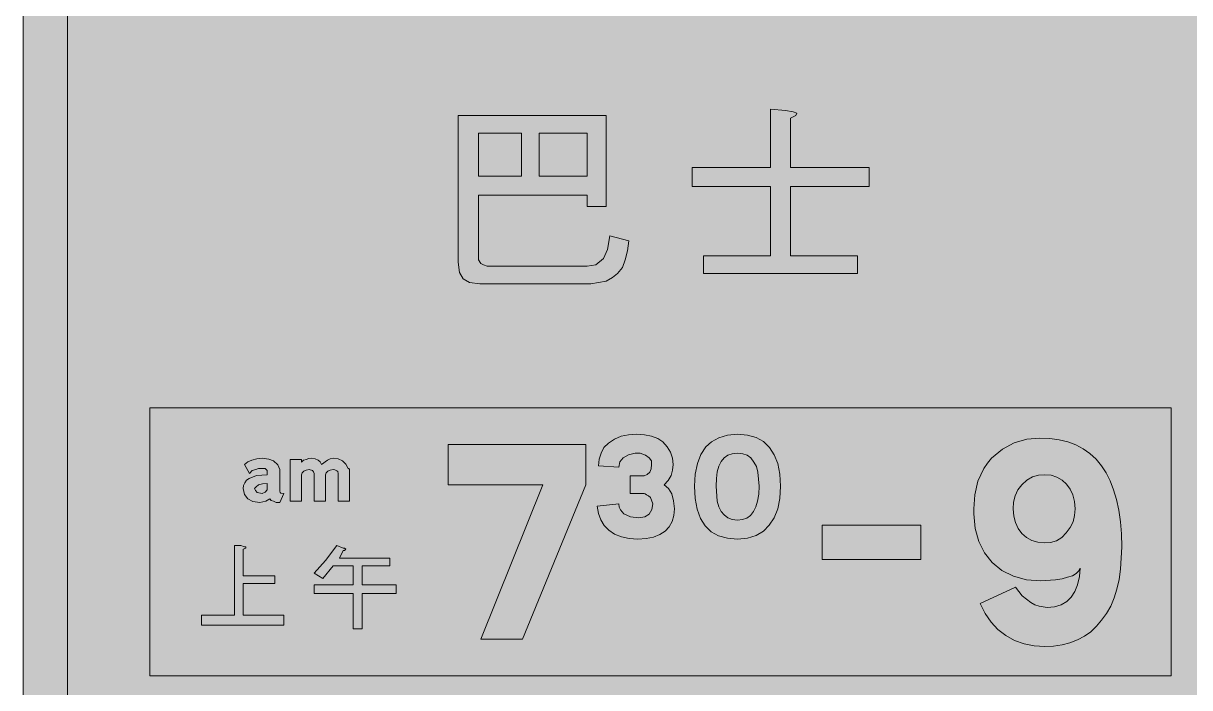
# Model space of a CAD drawing. Header units: metres. Extents: x 153 to 417, y 4 to 268.
# Drawn here: x 152.8 to 318.9, y 79.8 to 174.4 of the extents above; entities that cross this region are included whole.
import ezdxf

# ---------------------------------------------------------------- set-up
doc = ezdxf.new("R2010")
doc.units = ezdxf.units.M
for name, color, linetype, true_color in [('FILL_BLACK_000000', 7, 'Continuous', 0x000000), ('FILL_BLUE_0000FF', 7, 'Continuous', 0x0000ff), ('FILL_WHITE_FFFFFF', 7, 'Continuous', 0xffffff), ('STROKE_BLUE_0000FF', 7, 'Continuous', 0x0000ff)]:
    doc.layers.add(name, color=color, linetype=linetype, true_color=true_color)

msp = doc.modelspace()

# ---------------------------------------------------------------- hatches: boundary and pattern name
at = {"layer": 'FILL_BLACK_000000', "true_color": 0x000000}
h = msp.add_hatch(color=7, dxfattribs=at)
h.dxf.hatch_style = 1
h.paths.add_polyline_path([(239.08, 101.06), (237.98, 101.31), (237.02, 101.7), (236.21, 102.24), (235.54, 102.91), (235.04, 103.71), (234.7, 104.63), (234.54, 105.66), (237.6, 106.02), (237.66, 105.54), (237.83, 105.17), (238.32, 104.58), (239.27, 104.18), (240.48, 104.04), (241.32, 104.17), (241.94, 104.56), (242.33, 105.18), (242.46, 106.02), (242.1, 106.92), (241.83, 107.17), (241.56, 107.28), (241.38, 107.44), (241.2, 107.46), (239.22, 107.46), (239.22, 109.98), (241.2, 109.98), (241.67, 110.18), (242.01, 110.52), (242.21, 110.99), (242.28, 111.6), (242.25, 112.11), (241.94, 112.55), (241.39, 112.92), (240.66, 113.22), (239.94, 113.22), (238.97, 112.99), (238.23, 112.57), (237.76, 111.98), (237.6, 111.24), (234.72, 111.42), (234.83, 112.39), (235.08, 113.22), (235.49, 114.01), (236.16, 114.66), (237.01, 115.24), (237.94, 115.63), (238.97, 115.85), (240.12, 115.92), (241.27, 115.85), (242.28, 115.65), (243.16, 115.31), (243.9, 114.84), (244.5, 114.13), (244.96, 113.36), (245.24, 112.51), (245.34, 111.6), (245.27, 110.8), (245.05, 110.03), (244.66, 109.32), (244.08, 108.72), (244.68, 108.19), (245.14, 107.42), (245.42, 106.44), (245.52, 105.3), (245.44, 104.34), (245.19, 103.49), (244.77, 102.75), (244.19, 102.13), (243.45, 101.64), (242.56, 101.28), (241.51, 101.06), (240.3, 100.98), (239.08, 101.06)])
h = msp.add_hatch(color=7, dxfattribs=at)
h.dxf.hatch_style = 1
h.paths.add_polyline_path([(260.24, 105.28), (259.73, 104.01), (259.02, 102.96), (258.22, 102.12), (257.18, 101.5), (255.93, 101.11), (254.52, 100.98), (253.07, 101.1), (251.82, 101.45), (250.76, 102.04), (249.91, 102.87), (249.24, 103.93), (248.77, 105.23), (248.49, 106.77), (248.4, 108.54), (248.5, 110.22), (248.81, 111.74), (249.31, 113.05), (250.02, 114.12), (250.82, 114.86), (251.87, 115.43), (253.11, 115.79), (254.52, 115.92), (255.92, 115.8), (257.15, 115.45), (258.2, 114.87), (259.07, 114.05), (259.75, 113.01), (260.24, 111.74), (260.54, 110.25), (260.64, 108.54), (260.54, 106.78), (260.24, 105.28)])
h.paths.add_polyline_path([(257.2, 111.32), (256.86, 111.96), (256.42, 112.54), (255.89, 112.93), (255.27, 113.15), (254.52, 113.22), (253.77, 113.14), (253.13, 112.92), (252.6, 112.55), (252.18, 112.03), (251.86, 111.37), (251.63, 110.56), (251.5, 109.62), (251.46, 108.54), (251.62, 106.4), (251.84, 105.58), (252.18, 104.94), (252.62, 104.44), (253.15, 104.04), (253.77, 103.78), (254.52, 103.68), (255.22, 103.76), (255.83, 103.98), (256.36, 104.36), (256.79, 104.9), (257.13, 105.58), (257.38, 106.41), (257.53, 107.4), (257.58, 108.54), (257.42, 110.52), (257.2, 111.32)], flags=16)
h = msp.add_hatch(color=7, dxfattribs=at)
h.dxf.hatch_style = 1
h.paths.add_polyline_path([(295.06, 92.93), (296.28, 91.98), (296.85, 91.64), (297.45, 91.42), (298.62, 91.26), (299.66, 91.36), (300.6, 91.64), (301.4, 92.1), (302.04, 92.7), (302.56, 93.53), (302.94, 94.5), (303.19, 95.67), (303.3, 96.84), (303.09, 96.44), (302.74, 96.08), (302.21, 95.78), (301.5, 95.58), (300.73, 95.34), (299.81, 95.18), (297.72, 95.04), (295.66, 95.21), (293.8, 95.72), (292.17, 96.54), (290.79, 97.65), (289.68, 99.03), (288.86, 100.66), (288.35, 102.52), (288.18, 104.58), (288.18, 105.3), (288.31, 107.28), (288.72, 109.26), (289.57, 111.02), (290.09, 111.79), (290.7, 112.5), (292.25, 113.79), (293.92, 114.68), (295.69, 115.21), (297.54, 115.38), (298.97, 115.32), (300.31, 115.14), (301.55, 114.84), (302.69, 114.41), (303.74, 113.86), (304.7, 113.18), (305.57, 112.37), (306.36, 111.42), (307, 110.41), (307.57, 109.27), (308.06, 108), (308.47, 106.61), (308.8, 105.1), (309.04, 103.47), (309.19, 101.74), (309.24, 99.9), (309.07, 96.7), (308.85, 95.24), (308.54, 93.87), (308.14, 92.61), (307.65, 91.45), (307.05, 90.4), (306.36, 89.46), (305.64, 88.57), (304.82, 87.81), (303.91, 87.16), (302.92, 86.63), (301.85, 86.21), (300.72, 85.92), (299.52, 85.74), (298.26, 85.68), (296.74, 85.78), (295.31, 86.08), (293.96, 86.57), (292.72, 87.26), (291.6, 88.12), (290.62, 89.17), (289.77, 90.4), (289.08, 91.8), (294.12, 94.14), (295.06, 92.93)])
h.paths.add_polyline_path([(296.5, 109.85), (295.73, 109.4), (295.02, 108.72), (294.44, 107.98), (294.05, 107.15), (293.83, 106.24), (293.76, 105.3), (293.84, 104.26), (294.08, 103.33), (294.47, 102.5), (295, 101.79), (295.65, 101.22), (296.42, 100.79), (297.29, 100.53), (298.26, 100.44), (299.09, 100.51), (299.92, 100.76), (300.69, 101.2), (301.32, 101.88), (301.9, 102.62), (302.29, 103.46), (302.51, 104.36), (302.58, 105.3), (302.5, 106.34), (302.26, 107.27), (301.88, 108.1), (301.36, 108.81), (300.73, 109.38), (300, 109.81), (299.17, 110.07), (298.26, 110.16), (297.35, 110.09), (296.5, 109.85)], flags=16)
h = msp.add_hatch(color=7, dxfattribs=at)
h.dxf.hatch_style = 1
h.paths.add_polyline_path([(226.8, 108.72), (213.3, 108.72), (213.3, 114.48), (232.92, 114.48), (232.92, 108.72), (223.92, 86.76), (217.98, 86.76), (226.8, 108.72)])
h = msp.add_hatch(color=7, dxfattribs=at)
h.dxf.hatch_style = 1
h.paths.add_polyline_path([(188.84, 106.22), (188.46, 106.38), (188.12, 106.49), (187.92, 106.74), (187.34, 106.4), (186.48, 106.2), (185.51, 106.33), (184.77, 106.72), (184.3, 107.34), (184.14, 108.18), (184.19, 108.63), (184.35, 109.02), (184.61, 109.36), (184.97, 109.64), (186.04, 110.03), (187.56, 110.16), (187.56, 110.34), (187.54, 110.75), (187.38, 110.88), (187.25, 111.04), (186.84, 111.06), (186.32, 111.04), (185.94, 110.88), (185.42, 110.75), (185.04, 110.34), (184.32, 111.6), (184.79, 111.97), (185.38, 112.25), (186.07, 112.44), (186.84, 112.5), (187.79, 112.39), (188.46, 112.14), (189.05, 111.58), (189.36, 110.88), (189.36, 107.82), (189.39, 107.61), (189.5, 107.51), (189.9, 107.46), (189.36, 106.2), (188.84, 106.22)])
h.paths.add_polyline_path([(186.12, 107.64), (186.84, 107.46), (187.27, 107.66), (187.56, 108), (187.56, 108.9), (186.86, 108.88), (186.3, 108.72), (185.96, 108.45), (185.76, 108.18), (185.87, 107.91), (186.12, 107.64)], flags=16)
h = msp.add_hatch(color=7, dxfattribs=at)
h.dxf.hatch_style = 1
h.paths.add_polyline_path([(196.52, 110.82), (196.18, 110.66), (195.93, 110.42), (195.84, 110.16), (195.84, 106.38), (194.22, 106.38), (194.22, 110.34), (194.16, 110.58), (194, 110.75), (193.5, 110.88), (193.1, 110.82), (192.76, 110.66), (192.51, 110.42), (192.42, 110.16), (192.42, 106.38), (190.8, 106.38), (190.8, 112.32), (192.42, 112.32), (192.42, 111.96), (192.71, 112.21), (193.14, 112.32), (193.43, 112.48), (193.86, 112.5), (194.36, 112.44), (194.78, 112.25), (195.1, 111.97), (195.3, 111.6), (196.11, 112.25), (196.52, 112.44), (196.92, 112.5), (197.66, 112.4), (198.27, 112.12), (198.74, 111.67), (199.08, 111.06), (199.17, 111.04), (199.26, 110.88), (199.26, 110.7), (199.26, 106.38), (197.64, 106.38), (197.64, 110.34), (197.62, 110.59), (197.46, 110.7), (197.19, 110.86), (196.92, 110.88), (196.52, 110.82)])
h = msp.add_hatch(color=7, dxfattribs=at)
h.dxf.hatch_style = 1
h.paths.add_polyline_path([(280.62, 102.96), (280.62, 98.1), (266.58, 98.1), (266.58, 102.96), (280.62, 102.96)])
h = msp.add_hatch(color=7, dxfattribs=at)
h.dxf.hatch_style = 1
h.paths.add_polyline_path([(184.32, 99.9), (184.5, 99.9), (184.5, 99.72), (184.14, 99.54), (184.14, 95.76), (188.64, 95.76), (188.64, 94.68), (184.14, 94.68), (184.14, 90.18), (189.9, 90.18), (189.9, 88.74), (178.2, 88.74), (178.2, 90.18), (182.88, 90.18), (182.88, 100.08), (183.78, 100.08), (184.32, 99.9)])
h = msp.add_hatch(color=7, dxfattribs=at)
h.dxf.hatch_style = 1
h.paths.add_polyline_path([(195.84, 97.92), (197.46, 100.08), (198.36, 99.72), (198.54, 99.72), (198.72, 99.54), (198.54, 99.36), (198.36, 99.36), (197.82, 98.28), (205.02, 98.28), (205.02, 97.2), (201.06, 97.2), (201.06, 94.5), (205.92, 94.5), (205.92, 93.24), (201.06, 93.24), (201.06, 88.2), (199.8, 88.2), (199.8, 93.24), (194.22, 93.24), (194.22, 94.5), (199.8, 94.5), (199.8, 97.2), (196.92, 97.2), (195.48, 95.4), (194.22, 96.12), (195.84, 97.92)])
at = {"layer": 'FILL_BLUE_0000FF', "true_color": 0x0000ff}
h = msp.add_hatch(color=7, dxfattribs=at)
h.dxf.hatch_style = 1
h.paths.add_polyline_path([(404.1, 261.54), (405.21, 261.44), (406.33, 261.11), (407.42, 260.55), (408.42, 259.74), (409.26, 258.73), (409.88, 257.63), (410.27, 256.45), (410.4, 255.24), (410.4, 16.74), (410.27, 15.57), (409.86, 14.4), (409.28, 13.32), (408.42, 12.24), (407.5, 11.45), (406.44, 10.8), (405.2, 10.55), (404.1, 10.44), (165.42, 10.44), (164.31, 10.54), (163.17, 10.87), (162.03, 11.43), (160.92, 12.24), (160.11, 13.25), (159.55, 14.36), (159.22, 15.53), (159.12, 16.74), (159.12, 255.24), (159.25, 256.53), (159.62, 257.69), (160.18, 258.76), (160.92, 259.74), (161.93, 260.55), (163.04, 261.11), (164.21, 261.44), (165.42, 261.54), (404.1, 261.54)])
at = {"layer": 'FILL_WHITE_FFFFFF', "true_color": 0xffffff}
h = msp.add_hatch(color=7, dxfattribs=at)
h.dxf.hatch_style = 1
h.paths.add_polyline_path([(404.1, 267.84), (406.35, 267.66), (407.49, 267.38), (408.6, 266.94), (409.78, 266.44), (410.9, 265.79), (412.92, 264.24), (413.8, 263.26), (414.54, 262.22), (415.15, 261.1), (415.62, 259.92), (416.06, 258.73), (416.34, 257.58), (416.48, 256.43), (416.52, 255.24), (416.52, 16.74), (416.48, 15.55), (416.34, 14.4), (416.06, 13.25), (415.62, 12.06), (415.15, 10.88), (414.54, 9.79), (413.8, 8.8), (412.92, 7.92), (411.94, 7.01), (410.9, 6.21), (409.78, 5.54), (408.6, 5.04), (406.35, 4.39), (405.21, 4.21), (404.1, 4.14), (165.42, 4.14), (164.31, 4.21), (163.15, 4.39), (160.74, 5.04), (159.66, 5.54), (158.6, 6.21), (157.58, 7.01), (156.6, 7.92), (155.72, 8.8), (154.96, 9.79), (154.3, 10.88), (153.72, 12.06), (153.07, 14.4), (152.88, 15.55), (152.82, 16.74), (152.82, 255.24), (152.89, 256.51), (153.08, 257.76), (153.4, 258.97), (153.83, 260.15), (154.38, 261.27), (155.02, 262.33), (155.77, 263.32), (156.6, 264.24), (157.52, 265.07), (158.51, 265.79), (159.56, 266.41), (160.67, 266.92), (161.82, 267.32), (163, 267.61), (164.21, 267.78), (165.42, 267.84), (404.1, 267.84)])
h = msp.add_hatch(color=7, dxfattribs=at)
h.dxf.hatch_style = 1
h.paths.add_polyline_path([(233.1, 148.32), (233.1, 149.94), (217.62, 149.94), (217.62, 140.76), (217.98, 140.22), (218.34, 140.04), (218.88, 139.86), (233.1, 139.86), (234.36, 140.04), (235.44, 140.94), (235.98, 142.2), (236.34, 144.18), (239.04, 143.46), (238.86, 142.02), (238.5, 140.76), (238.14, 139.68), (237.42, 138.78), (236.7, 138.24), (235.8, 137.7), (234.72, 137.52), (233.64, 137.34), (217.8, 137.34), (216.36, 137.52), (215.46, 138.06), (214.92, 138.96), (214.74, 140.4), (214.74, 161.28), (235.8, 161.28), (235.8, 148.32), (233.1, 148.32)])
h.paths.add_polyline_path([(217.62, 158.76), (217.62, 152.64), (223.74, 152.64), (223.74, 158.76), (217.62, 158.76)], flags=16)
h.paths.add_polyline_path([(233.1, 158.76), (226.26, 158.76), (226.26, 152.64), (233.1, 152.64), (233.1, 158.76)], flags=16)
h = msp.add_hatch(color=7, dxfattribs=at)
h.dxf.hatch_style = 1
h.paths.add_polyline_path([(262.44, 161.82), (262.98, 161.64), (262.8, 161.28), (262.08, 160.92), (262.08, 153.9), (273.24, 153.9), (273.24, 151.2), (262.08, 151.2), (262.08, 141.3), (271.62, 141.3), (271.62, 138.78), (249.66, 138.78), (249.66, 141.3), (259.2, 141.3), (259.2, 151.2), (248.04, 151.2), (248.04, 153.9), (259.2, 153.9), (259.2, 162.18), (261.36, 162), (262.44, 161.82)])
h = msp.add_hatch(color=7, dxfattribs=at)
h.dxf.hatch_style = 1
h.paths.add_polyline_path([(316.26, 119.7), (316.26, 81.54), (170.82, 81.54), (170.82, 119.7), (316.26, 119.7)])

# ---------------------------------------------------------------- linework, layer by layer
at = {"layer": 'FILL_BLACK_000000', "lineweight": 0, "true_color": 0x000000}
for points in [[(239.08, 101.06), (237.98, 101.31), (237.02, 101.7), (236.21, 102.24), (235.54, 102.91), (235.04, 103.71), (234.7, 104.63), (234.54, 105.66), (237.6, 106.02), (237.66, 105.54), (237.83, 105.17), (238.32, 104.58), (239.27, 104.18), (240.48, 104.04), (241.32, 104.17), (241.94, 104.56), (242.33, 105.18), (242.46, 106.02), (242.1, 106.92), (241.83, 107.17), (241.56, 107.28), (241.38, 107.44), (241.2, 107.46), (239.22, 107.46), (239.22, 109.98), (241.2, 109.98), (241.67, 110.18), (242.01, 110.52), (242.21, 110.99), (242.28, 111.6), (242.25, 112.11), (241.94, 112.55), (241.39, 112.92), (240.66, 113.22), (239.94, 113.22), (238.97, 112.99), (238.23, 112.57), (237.76, 111.98), (237.6, 111.24), (234.72, 111.42), (234.83, 112.39), (235.08, 113.22), (235.49, 114.01), (236.16, 114.66), (237.01, 115.24), (237.94, 115.63), (238.97, 115.85), (240.12, 115.92), (241.27, 115.85), (242.28, 115.65), (243.16, 115.31), (243.9, 114.84), (244.5, 114.13), (244.96, 113.36), (245.24, 112.51), (245.34, 111.6), (245.27, 110.8), (245.05, 110.03), (244.66, 109.32), (244.08, 108.72), (244.68, 108.19), (245.14, 107.42), (245.42, 106.44), (245.52, 105.3), (245.44, 104.34), (245.19, 103.49), (244.77, 102.75), (244.19, 102.13), (243.45, 101.64), (242.56, 101.28), (241.51, 101.06), (240.3, 100.98)], [(260.24, 105.28), (259.73, 104.01), (259.02, 102.96), (258.22, 102.12), (257.18, 101.5), (255.93, 101.11), (254.52, 100.98), (253.07, 101.1), (251.82, 101.45), (250.76, 102.04), (249.91, 102.87), (249.24, 103.93), (248.77, 105.23), (248.49, 106.77), (248.4, 108.54), (248.5, 110.22), (248.81, 111.74), (249.31, 113.05), (250.02, 114.12), (250.82, 114.86), (251.87, 115.43), (253.11, 115.79), (254.52, 115.92), (255.92, 115.8), (257.15, 115.45), (258.2, 114.87), (259.07, 114.05), (259.75, 113.01), (260.24, 111.74), (260.54, 110.25), (260.64, 108.54), (260.54, 106.78)], [(295.06, 92.93), (296.28, 91.98), (296.85, 91.64), (297.45, 91.42), (298.62, 91.26), (299.66, 91.36), (300.6, 91.64), (301.4, 92.1), (302.04, 92.7), (302.56, 93.53), (302.94, 94.5), (303.19, 95.67), (303.3, 96.84), (303.09, 96.44), (302.74, 96.08), (302.21, 95.78), (301.5, 95.58), (300.73, 95.34), (299.81, 95.18), (297.72, 95.04), (295.66, 95.21), (293.8, 95.72), (292.17, 96.54), (290.79, 97.65), (289.68, 99.03), (288.86, 100.66), (288.35, 102.52), (288.18, 104.58), (288.18, 105.3), (288.31, 107.28), (288.72, 109.26), (289.57, 111.02), (290.09, 111.79), (290.7, 112.5), (292.25, 113.79), (293.92, 114.68), (295.69, 115.21), (297.54, 115.38), (298.97, 115.32), (300.31, 115.14), (301.55, 114.84), (302.69, 114.41), (303.74, 113.86), (304.7, 113.18), (305.57, 112.37), (306.36, 111.42), (307, 110.41), (307.57, 109.27), (308.06, 108), (308.47, 106.61), (308.8, 105.1), (309.04, 103.47), (309.19, 101.74), (309.24, 99.9), (309.07, 96.7), (308.85, 95.24), (308.54, 93.87), (308.14, 92.61), (307.65, 91.45), (307.05, 90.4), (306.36, 89.46), (305.64, 88.57), (304.82, 87.81), (303.91, 87.16), (302.92, 86.63), (301.85, 86.21), (300.72, 85.92), (299.52, 85.74), (298.26, 85.68), (296.74, 85.78), (295.31, 86.08), (293.96, 86.57), (292.72, 87.26), (291.6, 88.12), (290.62, 89.17), (289.77, 90.4), (289.08, 91.8), (294.12, 94.14)], [(226.8, 108.72), (213.3, 108.72), (213.3, 114.48), (232.92, 114.48), (232.92, 108.72), (223.92, 86.76), (217.98, 86.76)], [(257.2, 111.32), (256.86, 111.96), (256.42, 112.54), (255.89, 112.93), (255.27, 113.15), (254.52, 113.22), (253.77, 113.14), (253.13, 112.92), (252.6, 112.55), (252.18, 112.03), (251.86, 111.37), (251.63, 110.56), (251.5, 109.62), (251.46, 108.54), (251.62, 106.4), (251.84, 105.58), (252.18, 104.94), (252.62, 104.44), (253.15, 104.04), (253.77, 103.78), (254.52, 103.68), (255.22, 103.76), (255.83, 103.98), (256.36, 104.36), (256.79, 104.9), (257.13, 105.58), (257.38, 106.41), (257.53, 107.4), (257.58, 108.54), (257.42, 110.52)], [(188.84, 106.22), (188.46, 106.38), (188.12, 106.49), (187.92, 106.74), (187.34, 106.4), (186.48, 106.2), (185.51, 106.33), (184.77, 106.72), (184.3, 107.34), (184.14, 108.18), (184.19, 108.63), (184.35, 109.02), (184.61, 109.36), (184.97, 109.64), (186.04, 110.03), (187.56, 110.16), (187.56, 110.34), (187.54, 110.75), (187.38, 110.88), (187.25, 111.04), (186.84, 111.06), (186.32, 111.04), (185.94, 110.88), (185.42, 110.75), (185.04, 110.34), (184.32, 111.6), (184.79, 111.97), (185.38, 112.25), (186.07, 112.44), (186.84, 112.5), (187.79, 112.39), (188.46, 112.14), (189.05, 111.58), (189.36, 110.88), (189.36, 107.82), (189.39, 107.61), (189.5, 107.51), (189.9, 107.46), (189.36, 106.2)], [(196.52, 110.82), (196.18, 110.66), (195.93, 110.42), (195.84, 110.16), (195.84, 106.38), (194.22, 106.38), (194.22, 110.34), (194.16, 110.58), (194, 110.75), (193.5, 110.88), (193.1, 110.82), (192.76, 110.66), (192.51, 110.42), (192.42, 110.16), (192.42, 106.38), (190.8, 106.38), (190.8, 112.32), (192.42, 112.32), (192.42, 111.96), (192.71, 112.21), (193.14, 112.32), (193.43, 112.48), (193.86, 112.5), (194.36, 112.44), (194.78, 112.25), (195.1, 111.97), (195.3, 111.6), (196.11, 112.25), (196.52, 112.44), (196.92, 112.5), (197.66, 112.4), (198.27, 112.12), (198.74, 111.67), (199.08, 111.06), (199.17, 111.04), (199.26, 110.88), (199.26, 110.7), (199.26, 106.38), (197.64, 106.38), (197.64, 110.34), (197.62, 110.59), (197.46, 110.7), (197.19, 110.86), (196.92, 110.88)], [(296.5, 109.85), (295.73, 109.4), (295.02, 108.72), (294.44, 107.98), (294.05, 107.15), (293.83, 106.24), (293.76, 105.3), (293.84, 104.26), (294.08, 103.33), (294.47, 102.5), (295, 101.79), (295.65, 101.22), (296.42, 100.79), (297.29, 100.53), (298.26, 100.44), (299.09, 100.51), (299.92, 100.76), (300.69, 101.2), (301.32, 101.88), (301.9, 102.62), (302.29, 103.46), (302.51, 104.36), (302.58, 105.3), (302.5, 106.34), (302.26, 107.27), (301.88, 108.1), (301.36, 108.81), (300.73, 109.38), (300, 109.81), (299.17, 110.07), (298.26, 110.16), (297.35, 110.09)], [(186.12, 107.64), (186.84, 107.46), (187.27, 107.66), (187.56, 108), (187.56, 108.9), (186.86, 108.88), (186.3, 108.72), (185.96, 108.45), (185.76, 108.18), (185.87, 107.91)], [(280.62, 102.96), (280.62, 98.1), (266.58, 98.1), (266.58, 102.96)], [(184.32, 99.9), (184.5, 99.9), (184.5, 99.72), (184.14, 99.54), (184.14, 95.76), (188.64, 95.76), (188.64, 94.68), (184.14, 94.68), (184.14, 90.18), (189.9, 90.18), (189.9, 88.74), (178.2, 88.74), (178.2, 90.18), (182.88, 90.18), (182.88, 100.08), (183.78, 100.08)], [(195.84, 97.92), (197.46, 100.08), (198.36, 99.72), (198.54, 99.72), (198.72, 99.54), (198.54, 99.36), (198.36, 99.36), (197.82, 98.28), (205.02, 98.28), (205.02, 97.2), (201.06, 97.2), (201.06, 94.5), (205.92, 94.5), (205.92, 93.24), (201.06, 93.24), (201.06, 88.2), (199.8, 88.2), (199.8, 93.24), (194.22, 93.24), (194.22, 94.5), (199.8, 94.5), (199.8, 97.2), (196.92, 97.2), (195.48, 95.4), (194.22, 96.12)]]:
    msp.add_lwpolyline(points, close=True, dxfattribs=at)
at = {"layer": 'FILL_BLUE_0000FF', "lineweight": 0, "true_color": 0x0000ff}
msp.add_lwpolyline([(410.4, 255.24), (410.4, 16.74), (410.27, 15.57), (409.86, 14.4), (409.28, 13.32), (408.42, 12.24), (407.5, 11.45), (406.44, 10.8), (405.2, 10.55), (404.1, 10.44), (165.42, 10.44), (164.31, 10.54), (163.17, 10.87), (162.03, 11.43), (160.92, 12.24), (160.11, 13.25), (159.55, 14.36), (159.22, 15.53), (159.12, 16.74), (159.12, 255.24)], dxfattribs=at)
at = {"layer": 'FILL_WHITE_FFFFFF', "lineweight": 0, "true_color": 0xffffff}
msp.add_lwpolyline([(404.1, 4.14), (165.42, 4.14), (164.31, 4.21), (163.15, 4.39), (160.74, 5.04), (159.66, 5.54), (158.6, 6.21), (157.58, 7.01), (156.6, 7.92), (155.72, 8.8), (154.96, 9.79), (154.3, 10.88), (153.72, 12.06), (153.07, 14.4), (152.88, 15.55), (152.82, 16.74), (152.82, 255.24)], dxfattribs=at)
for points in [[(233.1, 148.32), (233.1, 149.94), (217.62, 149.94), (217.62, 140.76), (217.98, 140.22), (218.34, 140.04), (218.88, 139.86), (233.1, 139.86), (234.36, 140.04), (235.44, 140.94), (235.98, 142.2), (236.34, 144.18), (239.04, 143.46), (238.86, 142.02), (238.5, 140.76), (238.14, 139.68), (237.42, 138.78), (236.7, 138.24), (235.8, 137.7), (234.72, 137.52), (233.64, 137.34), (217.8, 137.34), (216.36, 137.52), (215.46, 138.06), (214.92, 138.96), (214.74, 140.4), (214.74, 161.28), (235.8, 161.28), (235.8, 148.32)], [(262.44, 161.82), (262.98, 161.64), (262.8, 161.28), (262.08, 160.92), (262.08, 153.9), (273.24, 153.9), (273.24, 151.2), (262.08, 151.2), (262.08, 141.3), (271.62, 141.3), (271.62, 138.78), (249.66, 138.78), (249.66, 141.3), (259.2, 141.3), (259.2, 151.2), (248.04, 151.2), (248.04, 153.9), (259.2, 153.9), (259.2, 162.18), (261.36, 162)], [(217.62, 158.76), (217.62, 152.64), (223.74, 152.64), (223.74, 158.76)], [(233.1, 158.76), (226.26, 158.76), (226.26, 152.64), (233.1, 152.64)]]:
    msp.add_lwpolyline(points, close=True, dxfattribs=at)
at = {"layer": 'FILL_WHITE_FFFFFF', "lineweight": 0, "true_color": 0x0000ff}
msp.add_lwpolyline([(316.26, 119.7), (316.26, 81.54), (170.82, 81.54), (170.82, 119.7)], close=True, dxfattribs=at)
at = {"layer": 'STROKE_BLUE_0000FF', "lineweight": 0, "true_color": 0x0000ff}
msp.add_lwpolyline([(152.82, 16.74), (152.82, 255.24)], dxfattribs=at)

doc.saveas('drawing.dxf')
